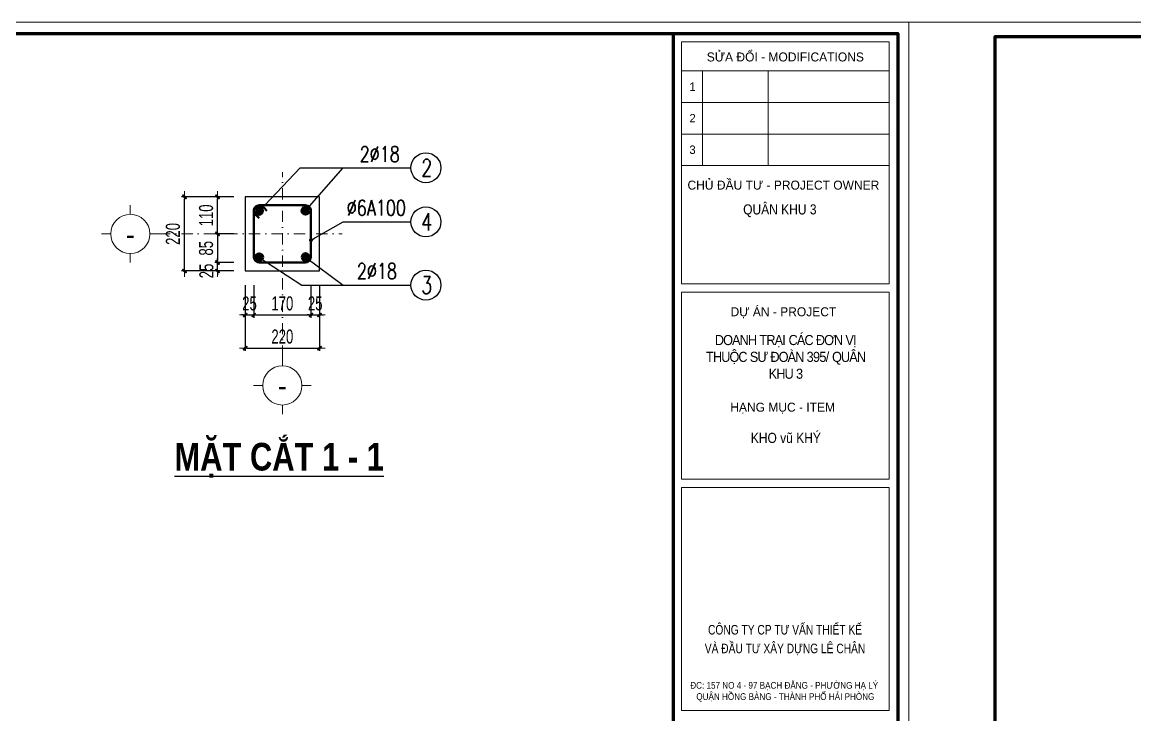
# Model space of a CAD drawing. Header units: millimetres. Extents: x -295047 to 304185, y -728047 to -308748.
# Drawn here: x -111949 to -102044, y -327842 to -321674 of the extents above; entities that cross this region are included whole.
import ezdxf
from ezdxf.enums import TextEntityAlignment as Align

# ---------------------------------------------------------------- set-up
doc = ezdxf.new("R2010")
doc.units = ezdxf.units.MM
doc.header["$MEASUREMENT"] = 0
doc.header["$PDMODE"] = 32
doc.linetypes.add('DASHDOT', pattern=[1, 0.5, -0.25, 0, -0.25])
doc.layers.get('Defpoints').update_dxf_attribs({"color": 1})
for name, color, linetype, lineweight in [('08. Net Text', 3, 'Continuous', 13), ('Khungten_LCDI', 7, 'Continuous', 5), ('LC Dim', 8, 'Continuous', 18), ('LC ISO', 153, 'Continuous', 13), ('LC Net dam2', 6, 'Continuous', 40), ('LC Net dam3', 1, 'Continuous', 60), ('LC Net manh', 219, 'Continuous', 5), ('LC Net thay', 7, 'Continuous', 25), ('LC Net truc', 79, 'DASHDOT', 13), ('LC Text1', 3, 'Continuous', 20), ('LC Text2', 7, 'Continuous', 25)]:
    doc.layers.add(name, color=color, linetype=linetype, lineweight=lineweight)
doc.styles.add('HOATBIF', font='hoatbif.shx', dxfattribs={"width": 0.7})
doc.styles.add('Khungten', font='VHAVAN.TTF', dxfattribs={"width": 0.9, "height": 5000})
doc.styles.add('LC 1', font='VHAVANB.TTF')
doc.styles.add('LC 3', font='vnsimli.shx', dxfattribs={"width": 0.75})
doc.styles.add('LC3', font='VHARIALB.TTF', dxfattribs={"width": 0.8})
doc.styles.add('Text Khung Ten', font='VHAVAN.TTF')
doc.styles.add('Title', font='VHBLACK.TTF', dxfattribs={"width": 0.8})
doc.dimstyles.new('1-100(1-50)', dxfattribs={"dimscale": 50, "dimtxt": 2.5, "dimasz": 0.35, "dimexe": 0.5, "dimexo": 0, "dimgap": 0.8, "dimtad": 1, "dimdec": 0, "dimzin": 0, "dimdsep": 46, "dimtxsty": 'HOATBIF', "dimblk1": 'DOT', "dimblk2": 'DOT', "dimsah": 1, "dimcen": -1, "dimdle": 1, "dimclrd": 256, "dimclre": 256, "dimclrt": 4, "dimadec": 3, "dimazin": 2, "dimtfac": 0.3333333333333333, "dimtdec": 0, "dimtix": 1, "dimtmove": 2, "dimatfit": 3, "dimldrblk": 'DOT', "dimfxl": 1, "dimtvp": 0.8333333333333331, "dimtolj": 1, "dimtzin": 0, "dimarcsym": 0})

# ---------------------------------------------------------------- blocks, each defined once
blk = doc.blocks.new('lcdi fix')
at = {"layer": 'Defpoints', "lineweight": 0}
blk.add_lwpolyline([(-1199.999999582767, -14849.99999999255), (-1199.999999582767, 14849.99999999255), (40799.99891111254, 14849.99999999255), (40799.99891111254, -14849.99999999255)], close=True, dxfattribs=at)
at = {"layer": 'Khungten_LCDI', "color": 5, "lineweight": 60}
blk.add_line((36600.02574175596, 14649.99999999255), (36600.02574175596, -14649.99999999255), dxfattribs=at)
at = {"layer": 'Khungten_LCDI', "color": 5, "lineweight": 25}
blk.add_line((40599.99891117215, -14649.99999999255), (40599.99891117215, 14649.99999999255), dxfattribs=at)
at = {"layer": 'Khungten_LCDI', "color": 9, "lineweight": 15}
for p, q in [((36750.02524096686, 13981.29095652095), (40449.9982959483, 13981.29095652095)), ((37122.6575324522, 13981.29095652095), (37122.6575324522, 12296.78892528515)), ((38292.76868227421, 13981.29095652095), (38292.76868227421, 12296.78892528515)), ((36750.02524096686, 13419.79027944217), (40449.99829595222, 13419.79027944217)), ((36750.02524096686, 12858.28960236375), (40449.99829595594, 12858.28960236375)), ((36750.02524096686, 12296.78892528515), (40449.99829595981, 12296.78892528515))]:
    blk.add_line(p, q, dxfattribs=at)
at = {"layer": 'Khungten_LCDI', "color": 5, "lineweight": 60}
blk.add_lwpolyline([(0, -14649.99999999255), (0, 14649.99999999255), (40599.99891117215, 14649.99999999255), (40599.99891117215, -14649.99999999255)], close=True, dxfattribs=at)
at = {"layer": 'Khungten_LCDI', "color": 9, "lineweight": 15}
for points in [[(36750.02524096686, 10190.37974634999), (40449.99829597468, 10190.37974634999), (40449.99829594494, 14500.01615281297), (36750.02524096686, 14500.01615281297)], [(36750.02507045746, 6711.561503982498), (40449.99812543551, 6711.561503982498), (40449.99812543551, 10040.3805517564), (36750.02507045746, 10040.3805517564)], [(36750.02512651216, 2587.235389944638), (40450.00487455388, 2587.235389944638), (40450.00487455388, 6561.562454155728), (36750.02512651216, 6561.562454155728)]]:
    blk.add_lwpolyline(points, close=True, dxfattribs=at)
at = {"color": 7, "style": 'Khungten'}
for s, height, p in [('söa ®æi - modifications', 159.9999212196591, (38600.01176845585, 14151.47753105774)), ('chñ ®Çu t\xad - project owner', 159.9999212196591, (38565.5705103248, 11868.23379315981)), ('dù ¸n - project', 159.9999185883779, (38565.57030995779, 9611.825360249977)), ('h¹ng môc - item', 159.9999269209678, (38552.46454189831, 7911.880268948879))]:
    blk.add_text(s, height=height, dxfattribs=at).set_placement(p, align=Align.CENTER)
at = {"color": 7, "style": 'Title', "width": 0.8}
for s, p in [('c«ng ty cp t\xad vÊn thiÕt kÕ', (38594.22177155025, 3941.889366646223)), ('vµ ®Çu t\xad x©y dùng lª ch©n', (38594.22177155025, 3608.602661218104))]:
    blk.add_text(s, height=170.0002238171178, dxfattribs=at).set_placement(p, align=Align.CENTER)
at = {"color": 4, "attachment_point": 5, "style": 'Khungten'}
for s, insert, char_height, width in [('{\\f.VnArialH|b0|i0|c0|p34;\\W0.85;qu©n khu 3}', (38502, 11491), 180.000012933168, 3815.430117907815), ('\\pi2.84217E-014,l180.00006,t540.00019;{\\f.VnArialH|b0|i0|c0|p34;\\T0.9;doanh tr¹i c¸c ®¬n vÞ thuéc s\xad ®oµn 395/ qu©n khu 3}', (38513.5, 8887), 180.0000619099557, 3461.975841201644), ('{\\f.VnArialH|b0|i0|c0|p34;\\W0.85;KHO v\\fArial|b0|i0|c0|p34;ũ\\f.VnArialH|b0|i0|c0|p34; KHÝ}', (38609.02528379187, 7443.80385822569), 180.000012933168, 3815.430117907815)]:
    blk.add_mtext(s, dxfattribs=dict(at, insert=insert, char_height=char_height, width=width))
at = {"color": 7, "insert": (38600.0150005332, 3096.471518549693), "char_height": 120.0001611008952, "attachment_point": 2, "style": 'Khungten'}
blk.add_mtext_dynamic_manual_height_columns('®c: 157 no 4 - 97 b¹ch ®»ng - ph\xadêng h¹ lý   quËn hång bµng - thµnh phè h¶i phßng ', width=3421.65187456971, gutter_width=25, heights=[0], dxfattribs=at)
at = {"color": 7, "style": 'Khungten', "width": 0.8}
for tag, p in [('REVISION', (39498.75262445212, -10746.30395446718)), ('NGAYHT', (39546.07413610817, -11609.37091637403))]:
    blk.add_attdef(tag, text='', height=199.998925739526, dxfattribs=at).set_placement(p, align=Align.CENTER)
at = {"layer": '08. Net Text', "color": 7, "style": 'Text Khung Ten'}
blk.add_text('1', height=149.9999300338501, dxfattribs=at).set_placement((36891.65196496049, 13626.79004546213))
at = {"layer": '08. Net Text', "color": 7, "ltscale": 2, "style": 'Text Khung Ten'}
for s, p in [('2', (36891.65196496049, 13065.28936838353)), ('3', (36891.65196496049, 12503.78869130492))]:
    blk.add_text(s, height=149.9999300338501, dxfattribs=at).set_placement(p)
at = {"layer": 'LC Text1', "style": 'Title', "width": 1.485915225563207}
for tag, p, p2 in [('TENBANVE1', (36912.6576448679, -8885.760238945484), (40339.14494544267, -8885.760238945484)), ('TENBANVE2', (36912.6576448679, -9562.4655643329), (40339.14494544267, -9562.4655643329))]:
    blk.add_attdef(tag, text='', height=249.9999935159642, dxfattribs=at).set_placement(p, p2, align=Align.FIT)
at = {"layer": 'LC Text1', "style": 'Title', "width": 0.7}
blk.add_attdef('SOBANVE', text='', height=249.9999935159642, dxfattribs=at).set_placement((39561.98223525287, -13896.18071823567), align=Align.CENTER)
blk = doc.blocks.new('theptron1')
at = {"layer": 'LC Net dam3'}
for p, q in [((-0.5, 0), (0.5, 0)), ((-0.3535533905960619, 0.353553390592424), (0.3535533905960619, -0.353553390592424)), ((0.3535533905960619, 0.353553390592424), (-0.3535533905960619, -0.353553390592424)), ((0, 0.5), (0, -0.5))]:
    blk.add_line(p, q, dxfattribs=at)
blk.add_circle((0, 0), 0.4999999999978783, dxfattribs=at)
blk = doc.blocks.new('DOT')
at = {"layer": 'LC Dim'}
blk.add_line((-3, 0), (3, 0), dxfattribs=at)
at = {"layer": 'LC Dim', "color": 4}
blk.add_line((-1, -1), (1, 1), dxfattribs=at)
blk.add_lwpolyline([(0.5, 1), (-1, -0.5), (-0.5, -1), (1, 0.5)], close=True, dxfattribs=at)
blk = doc.blocks.new('*D232')
at = {"layer": 'Defpoints', "color": 0, "ltscale": 2, "transparency": 16777216}
for p in [(-109963.1456088173, -324016.333420904), (-109888.1456088173, -324016.333420904), (-109888.1456088173, -324281.2960720906)]:
    blk.add_point(p, dxfattribs=at)
at = {"layer": 'LC Dim', "lineweight": -2, "ltscale": 2, "transparency": 16777216}
for p, q in [((-109963.1456088173, -324016.333420904), (-109963.1456088173, -324306.2960720906)), ((-109888.1456088173, -324016.333420904), (-109888.1456088173, -324306.2960720906)), ((-109980.6456088173, -324281.2960720906), (-109998.1456088173, -324281.2960720906)), ((-109963.1456088173, -324281.2960720906), (-109888.1456088173, -324281.2960720906)), ((-109870.6456088173, -324281.2960720906), (-109853.1456088173, -324281.2960720906))]:
    blk.add_line(p, q, dxfattribs=at)
at = {"layer": 'LC Dim', "lineweight": -2, "ltscale": 2, "transparency": 16777216, "xscale": 17.5, "yscale": 17.5, "zscale": 17.5}
blk.add_blockref('DOT', (-109963.1456088173, -324281.2960720906), dxfattribs=at)
at = {"layer": 'LC Dim', "lineweight": -2, "ltscale": 2, "transparency": 16777216, "xscale": 17.5, "yscale": 17.5, "zscale": 17.5, "rotation": 180}
blk.add_blockref('DOT', (-109888.1456088173, -324281.2960720906), dxfattribs=at)
at = {"layer": 'LC Dim', "color": 4, "ltscale": 2, "transparency": 16777216, "insert": (-109925.6456088173, -324178.7960720906), "char_height": 125, "attachment_point": 5, "style": 'HOATBIF'}
blk.add_mtext('\\A1;25', dxfattribs=at)
blk = doc.blocks.new('_Dot')
at = {"color": 0, "linetype": 'ByBlock', "lineweight": -2}
blk.add_line((-0.5, 0), (-1, 0), dxfattribs=at)
at = {"color": 0, "linetype": 'ByBlock', "const_width": 0.5}
blk.add_lwpolyline([(-0.25, 0, 1), (0.25, 0, 1)], format="xyb", close=True, dxfattribs=at)
blk = doc.blocks.new('*D233')
at = {"layer": 'Defpoints', "color": 0, "ltscale": 2, "transparency": 16777216}
for p in [(-109888.1456088173, -324016.333420904), (-109378.1456088173, -324016.333420904), (-109378.1456088173, -324281.2960720906)]:
    blk.add_point(p, dxfattribs=at)
at = {"layer": 'LC Dim', "lineweight": -2, "ltscale": 2, "transparency": 16777216}
for p, q in [((-109888.1456088173, -324016.333420904), (-109888.1456088173, -324306.2960720906)), ((-109378.1456088173, -324016.333420904), (-109378.1456088173, -324306.2960720906)), ((-109870.6456088173, -324281.2960720906), (-109395.6456088173, -324281.2960720906))]:
    blk.add_line(p, q, dxfattribs=at)
at = {"layer": 'LC Dim', "lineweight": -2, "ltscale": 2, "transparency": 16777216, "xscale": 17.5, "yscale": 17.5, "zscale": 17.5, "rotation": 180}
blk.add_blockref('DOT', (-109888.1456088173, -324281.2960720906), dxfattribs=at)
at = {"layer": 'LC Dim', "lineweight": -2, "ltscale": 2, "transparency": 16777216, "xscale": 17.5, "yscale": 17.5, "zscale": 17.5}
blk.add_blockref('DOT', (-109378.1456088173, -324281.2960720906), dxfattribs=at)
at = {"layer": 'LC Dim', "color": 4, "ltscale": 2, "transparency": 16777216, "insert": (-109633.1456088173, -324178.7960720906), "char_height": 125, "attachment_point": 5, "style": 'HOATBIF'}
blk.add_mtext('\\A1;170', dxfattribs=at)
blk = doc.blocks.new('*D234')
at = {"layer": 'Defpoints', "color": 0, "ltscale": 2, "transparency": 16777216}
for p in [(-109378.1456088173, -324016.333420904), (-109303.1456088173, -324016.333420904), (-109303.1456088173, -324281.2960720906)]:
    blk.add_point(p, dxfattribs=at)
at = {"layer": 'LC Dim', "lineweight": -2, "ltscale": 2, "transparency": 16777216}
for p, q in [((-109378.1456088173, -324016.333420904), (-109378.1456088173, -324306.2960720906)), ((-109303.1456088173, -324016.333420904), (-109303.1456088173, -324306.2960720906)), ((-109395.6456088173, -324281.2960720906), (-109413.1456088173, -324281.2960720906)), ((-109378.1456088173, -324281.2960720906), (-109303.1456088173, -324281.2960720906)), ((-109285.6456088173, -324281.2960720906), (-109268.1456088173, -324281.2960720906))]:
    blk.add_line(p, q, dxfattribs=at)
at = {"layer": 'LC Dim', "lineweight": -2, "ltscale": 2, "transparency": 16777216, "xscale": 17.5, "yscale": 17.5, "zscale": 17.5}
blk.add_blockref('DOT', (-109378.1456088173, -324281.2960720906), dxfattribs=at)
at = {"layer": 'LC Dim', "lineweight": -2, "ltscale": 2, "transparency": 16777216, "xscale": 17.5, "yscale": 17.5, "zscale": 17.5, "rotation": 180}
blk.add_blockref('DOT', (-109303.1456088173, -324281.2960720906), dxfattribs=at)
at = {"layer": 'LC Dim', "color": 4, "ltscale": 2, "transparency": 16777216, "insert": (-109340.6456088173, -324178.7960720906), "char_height": 125, "attachment_point": 5, "style": 'HOATBIF'}
blk.add_mtext('\\A1;25', dxfattribs=at)
blk = doc.blocks.new('*D235')
at = {"layer": 'Defpoints', "color": 0, "ltscale": 2, "transparency": 16777216}
for p in [(-109963.1456088173, -324016.333420904), (-109303.1456088173, -324016.333420904), (-109303.1456088173, -324576.5288338928)]:
    blk.add_point(p, dxfattribs=at)
at = {"layer": 'LC Dim', "lineweight": -2, "ltscale": 2, "transparency": 16777216}
for p, q in [((-109963.1456088173, -324016.333420904), (-109963.1456088173, -324601.5288338928)), ((-109303.1456088173, -324016.333420904), (-109303.1456088173, -324601.5288338928)), ((-109945.6456088173, -324576.5288338928), (-109320.6456088173, -324576.5288338928))]:
    blk.add_line(p, q, dxfattribs=at)
at = {"layer": 'LC Dim', "lineweight": -2, "ltscale": 2, "transparency": 16777216, "xscale": 17.5, "yscale": 17.5, "zscale": 17.5, "rotation": 180}
blk.add_blockref('DOT', (-109963.1456088173, -324576.5288338928), dxfattribs=at)
at = {"layer": 'LC Dim', "lineweight": -2, "ltscale": 2, "transparency": 16777216, "xscale": 17.5, "yscale": 17.5, "zscale": 17.5}
blk.add_blockref('DOT', (-109303.1456088173, -324576.5288338928), dxfattribs=at)
at = {"layer": 'LC Dim', "color": 4, "ltscale": 2, "transparency": 16777216, "insert": (-109633.1456088173, -324474.0288338928), "char_height": 125, "attachment_point": 5, "style": 'HOATBIF'}
blk.add_mtext('\\A1;220', dxfattribs=at)
blk = doc.blocks.new('*D236')
at = {"layer": 'Defpoints', "color": 0, "ltscale": 2, "transparency": 16777216}
for p in [(-110209.2838465978, -323814.3334209041), (-110063.6456088174, -323814.3334209041), (-110063.6456088174, -323889.3334209041)]:
    blk.add_point(p, dxfattribs=at)
at = {"layer": 'LC Dim', "lineweight": -2, "ltscale": 2, "transparency": 16777216}
for p, q in [((-110063.6456088174, -323814.3334209041), (-110234.2838465978, -323814.3334209041)), ((-110209.2838465978, -323796.8334209041), (-110209.2838465978, -323779.3334209041)), ((-110209.2838465978, -323889.3334209041), (-110209.2838465978, -323814.3334209041)), ((-110063.6456088174, -323889.3334209041), (-110234.2838465978, -323889.3334209041)), ((-110209.2838465978, -323906.8334209041), (-110209.2838465978, -323924.3334209041))]:
    blk.add_line(p, q, dxfattribs=at)
at = {"layer": 'LC Dim', "lineweight": -2, "ltscale": 2, "transparency": 16777216, "xscale": 17.5, "yscale": 17.5, "zscale": 17.5}
for p, rotation in [((-110209.2838465978, -323814.3334209041), 270), ((-110209.2838465978, -323889.3334209041), 90)]:
    blk.add_blockref('DOT', p, dxfattribs=dict(at, rotation=rotation))
at = {"layer": 'LC Dim', "color": 4, "ltscale": 2, "transparency": 16777216, "insert": (-110308.8311086112, -323889.333420904), "char_height": 125, "attachment_point": 5, "rotation": 90, "style": 'HOATBIF'}
blk.add_mtext('\\A1;25', dxfattribs=at)
blk = doc.blocks.new('*D237')
at = {"layer": 'Defpoints', "color": 0, "ltscale": 2, "transparency": 16777216}
for p in [(-110209.283846598, -323229.3334209041), (-110063.6456088174, -323229.3334209041), (-110063.6456088174, -323559.3334209041)]:
    blk.add_point(p, dxfattribs=at)
at = {"layer": 'LC Dim', "lineweight": -2, "ltscale": 2, "transparency": 16777216}
for p, q in [((-110063.6456088174, -323229.3334209041), (-110234.283846598, -323229.3334209041)), ((-110209.283846598, -323541.8334209041), (-110209.283846598, -323246.8334209041)), ((-110063.6456088174, -323559.3334209041), (-110234.283846598, -323559.3334209041))]:
    blk.add_line(p, q, dxfattribs=at)
at = {"layer": 'LC Dim', "lineweight": -2, "ltscale": 2, "transparency": 16777216, "xscale": 17.5, "yscale": 17.5, "zscale": 17.5}
for p, rotation in [((-110209.283846598, -323229.3334209041), 90), ((-110209.283846598, -323559.3334209041), 270)]:
    blk.add_blockref('DOT', p, dxfattribs=dict(at, rotation=rotation))
at = {"layer": 'LC Dim', "color": 4, "ltscale": 2, "transparency": 16777216, "insert": (-110311.7838465981, -323394.3334209041), "char_height": 125, "attachment_point": 5, "rotation": 90, "style": 'HOATBIF'}
blk.add_mtext('\\A1;110', dxfattribs=at)
blk = doc.blocks.new('*D238')
at = {"layer": 'Defpoints', "color": 0, "ltscale": 2, "transparency": 16777216}
for p in [(-110504.5166084004, -323229.3334209041), (-110063.6456088174, -323229.3334209041), (-110063.6456088174, -323889.3334209041)]:
    blk.add_point(p, dxfattribs=at)
at = {"layer": 'LC Dim', "lineweight": -2, "ltscale": 2, "transparency": 16777216}
for p, q in [((-110063.6456088174, -323229.3334209041), (-110529.5166084004, -323229.3334209041)), ((-110504.5166084004, -323871.8334209041), (-110504.5166084004, -323246.8334209041)), ((-110063.6456088174, -323889.3334209041), (-110529.5166084004, -323889.3334209041))]:
    blk.add_line(p, q, dxfattribs=at)
at = {"layer": 'LC Dim', "lineweight": -2, "ltscale": 2, "transparency": 16777216, "xscale": 17.5, "yscale": 17.5, "zscale": 17.5}
for p, rotation in [((-110504.5166084004, -323229.3334209041), 90), ((-110504.5166084004, -323889.3334209041), 270)]:
    blk.add_blockref('DOT', p, dxfattribs=dict(at, rotation=rotation))
at = {"layer": 'LC Dim', "color": 4, "ltscale": 2, "transparency": 16777216, "insert": (-110607.0166084004, -323559.3334209041), "char_height": 125, "attachment_point": 5, "rotation": 90, "style": 'HOATBIF'}
blk.add_mtext('\\A1;220', dxfattribs=at)
blk = doc.blocks.new('TTRUC')
at = {"layer": 'LC ISO'}
for p, q in [((0, 6.94551799677526), (0, 10.13175513561828)), ((-6.94551799677526, 0), (-10.13175513561828, 0)), ((6.94551799677526, 0), (10.13175513561828, 0)), ((0, -6.94551799677526), (0, -10.13175513561828))]:
    blk.add_line(p, q, dxfattribs=at)
at = {"layer": 'LC Net manh'}
blk.add_circle((0, 0), 6.94551799677526, dxfattribs=at)
blk = doc.blocks.new('TIEUDE1')
at = {"layer": 'LC Text2', "color": 7, "style": 'LC 1'}
blk.add_attdef('TIªU§Ò', text='', height=5, dxfattribs=at).set_placement((0, 0), align=Align.BOTTOM_CENTER)
blk.add_attdef('TL', text='', height=3, dxfattribs=at).set_placement((0, -2), align=Align.TOP_CENTER)
blk = doc.blocks.new('*D254')
at = {"layer": 'Defpoints', "color": 0, "ltscale": 2, "transparency": 16777216}
for p in [(-110063.6456088174, -323559.3334209041), (-110209.2838465978, -323814.3334209041), (-110063.6456088174, -323814.3334209041)]:
    blk.add_point(p, dxfattribs=at)
at = {"layer": 'LC Dim', "lineweight": -2, "ltscale": 2, "transparency": 16777216}
for p, q in [((-110063.6456088174, -323559.3334209041), (-110234.2838465978, -323559.3334209041)), ((-110209.2838465978, -323576.8334209041), (-110209.2838465978, -323796.8334209041)), ((-110063.6456088174, -323814.3334209041), (-110234.2838465978, -323814.3334209041))]:
    blk.add_line(p, q, dxfattribs=at)
at = {"layer": 'LC Dim', "lineweight": -2, "ltscale": 2, "transparency": 16777216, "xscale": 17.5, "yscale": 17.5, "zscale": 17.5}
for p, rotation in [((-110209.2838465978, -323559.3334209041), 90), ((-110209.2838465978, -323814.3334209041), 270)]:
    blk.add_blockref('DOT', p, dxfattribs=dict(at, rotation=rotation))
at = {"layer": 'LC Dim', "color": 4, "ltscale": 2, "transparency": 16777216, "insert": (-110311.7838465978, -323686.8334209041), "char_height": 125, "attachment_point": 5, "rotation": 90, "style": 'HOATBIF'}
blk.add_mtext('\\A1;85', dxfattribs=at)

msp = doc.modelspace()

# ---------------------------------------------------------------- linework, layer by layer
at = {"layer": 'LC Net dam2'}
for p, q in [((-109888.1456088173, -323375.5763029637), (-109839.0624878497, -323419.3331712572)), ((-109815.4285747307, -323304.333420904), (-109772.366496221, -323352.6371796279))]:
    msp.add_line(p, q, dxfattribs=at)
msp.add_lwpolyline([(-109888.1456088173, -323355.361359005), (-109888.1456088173, -323763.3054828028, 0.414213562373095), (-109837.1176707162, -323814.333420904), (-109429.1735469184, -323814.333420904, 0.414213562373095), (-109378.1456088173, -323763.3054828028), (-109378.1456088173, -323355.361359005, 0.414213562373095), (-109429.1735469184, -323304.333420904), (-109837.1176707162, -323304.333420904, 0.414213562373095)], format="xyb", close=True, dxfattribs=at)
at = {"layer": 'LC Net thay', "linetype": 'Continuous', "ltscale": 1000}
msp.add_lwpolyline([(-109963.1456088173, -323229.333420904), (-109963.1456088173, -323889.333420904), (-109303.1456088173, -323889.333420904), (-109303.1456088173, -323229.333420904)], close=True, dxfattribs=at)
at = {"layer": 'LC Net truc', "ltscale": 200}
for p, q in [((-109633.1456088173, -324653.237155011), (-109633.1456088173, -323009.4645383854)), ((-110731.2144222959, -323559.333420904), (-109100.914405582, -323559.333420904))]:
    msp.add_line(p, q, dxfattribs=at)
at = {"layer": 'LC Text2', "ltscale": 100}
for centre in [(-108355.3700410484, -322970.3146427508), (-108355.3700410484, -323451.5933787158), (-108355.3700410484, -324015.4557508972)]:
    msp.add_circle(centre, 133.765917908898, dxfattribs=at)

# ---------------------------------------------------------------- block references
at = {"layer": 'LC Dim', "yscale": 60.00000000069849}
for p, xscale, zscale in [((-109839.2759384648, -323352.4237290133), -60.00000000069849, 60.00000000064909), ((-109427.0152791699, -323352.4237290133), 60.00000000069849, 60.00000000069849)]:
    msp.add_blockref('theptron1', p, dxfattribs=dict(at, xscale=xscale, zscale=zscale))
for p, xscale, zscale, rotation in [((-109839.2759384617, -323766.243112794), 60.00000000069849, 60.00000000069849, 180.0000000004822), ((-109427.0152791668, -323766.2431127914), -60.00000000069849, 60.00000000064909, 180)]:
    msp.add_blockref('theptron1', p, dxfattribs=dict(at, xscale=xscale, zscale=zscale, rotation=rotation))
at = {"layer": 'LC ISO', "xscale": 25.19610424696835, "yscale": 25.19610424696835, "zscale": 25.19610424696835}
for p in [(-110986.4951808977, -323559.333420904), (-109633.1456088173, -324908.5179136127)]:
    msp.add_blockref('TTRUC', p, dxfattribs=at)
at = {"layer": 'LC Net thay'}
for p, xscale, yscale, zscale in [((-124455.0013453908, -329098.5001601346), 0.5000000000000013, 0.5000000000000013, 0.5000000000000013), ((-103287.0018901204, -331177.5001599081), 0.6399999999848659, 0.6399999999848659, 0.6399999999848659)]:
    msp.add_blockref('lcdi fix', p, dxfattribs=dict(at, xscale=xscale, yscale=yscale, zscale=zscale))
at = {"layer": 'LC Text2'}
ref = msp.add_blockref('TIEUDE1', (-109655.4570966218, -325740.6372323643), dxfattribs=dict(at, xscale=-50.00000000009664, yscale=50.00000000009664, zscale=50.00000000009664))
ref.add_attrib('TIªU§Ò', '%%UmÆt c¾t 1 - 1', dxfattribs={"color": 7, "height": 246.220730126512, "style": 'LC3', "width": 0.8}).set_placement((-109661.369081411, -325740.6372323643), align=Align.BOTTOM_CENTER)

# ---------------------------------------------------------------- texts
at = {"layer": 'LC Text1', "ltscale": 0.2, "style": 'LC 1', "width": 0.9}
for p in [(-110986.4951808977, -323719.8335434828), (-109633.1456088173, -325069.0180361915)]:
    msp.add_text('-', height=197.2853535353064, dxfattribs=at).set_placement(p, align=Align.BOTTOM_CENTER)
at = {"layer": 'LC Text2', "linetype": 'ByBlock', "style": 'LC 3', "width": 0.75}
for s, p in [('2%%C18', (-108944.7421263541, -322917.8830898801)), ('%%C6A100', (-109059.4933285247, -323396.1618258454)), ('2%%C18', (-108969.7421263541, -323960.0241980267))]:
    msp.add_text(s, height=138.8888921383897, dxfattribs=at).set_placement(p)
at = {"layer": 'LC Text2', "ltscale": 100, "style": 'LC 3', "width": 0.75}
for s, p in [('2', (-108347.8214461787, -322970.3146427508)), ('4', (-108347.8214461787, -323451.5933787158)), ('3', (-108347.8214461787, -324015.4557508972))]:
    msp.add_text(s, height=152.7777813522287, dxfattribs=at).set_placement(p, align=Align.MIDDLE_CENTER)

# ---------------------------------------------------------------- dimensions: what is measured, and where the dimension line sits
at = {"layer": 'LC Dim', "ltscale": 2}
for base, p1, p2, angle, picture, middle in [((-110504.5166084004, -323229.3334209041), (-110063.6456088173, -323889.333420904), (-110063.6456088173, -323229.333420904), 90, '*D238', (-110607.0166084004, -323559.3334209041)), ((-110209.283846598, -323229.3334209041), (-110063.6456088173, -323559.333420904), (-110063.6456088173, -323229.333420904), 90, '*D237', (-110311.7838465981, -323394.3334209041)), ((-110209.2838465978, -323814.3334209041), (-110063.6456088173, -323559.333420904), (-110063.6456088173, -323814.333420904), 270, '*D254', (-110311.7838465978, -323686.8334209041))]:
    dim = msp.add_linear_dim(base=base, p1=p1, p2=p2, angle=angle, dimstyle='1-100(1-50)', override={"dimlfac": 0.3333333333333333}, dxfattribs=at)
    dim.commit()
    dim.dimension.update_dxf_attribs({"geometry": picture, "text_midpoint": middle})
dim = msp.add_linear_dim(base=(-110209.2838465978, -323814.3334209041), p1=(-110063.6456088173, -323889.333420904), p2=(-110063.6456088173, -323814.333420904), angle=90, dimstyle='1-100(1-50)', override={"dimlfac": 0.3333333333333333}, dxfattribs=at)
dim.commit()
dim.dimension.update_dxf_attribs({"geometry": '*D236', "text_midpoint": (-110308.8311086112, -323889.333420904), "dimtype": 160})
for base, p1, p2, picture, middle in [((-109888.1456088173, -324281.2960720906), (-109963.1456088173, -324016.333420904), (-109888.1456088173, -324016.333420904), '*D232', (-109925.6456088173, -324178.7960720906)), ((-109303.1456088173, -324576.5288338928), (-109963.1456088173, -324016.333420904), (-109303.1456088173, -324016.333420904), '*D235', (-109633.1456088173, -324474.0288338928)), ((-109378.1456088173, -324281.2960720906), (-109888.1456088173, -324016.333420904), (-109378.1456088173, -324016.333420904), '*D233', (-109633.1456088173, -324178.7960720906)), ((-109303.1456088173, -324281.2960720906), (-109378.1456088173, -324016.333420904), (-109303.1456088173, -324016.333420904), '*D234', (-109340.6456088173, -324178.7960720906))]:
    dim = msp.add_linear_dim(base=base, p1=p1, p2=p2, dimstyle='1-100(1-50)', override={"dimlfac": 0.3333333333333333}, dxfattribs=at)
    dim.commit()
    dim.dimension.update_dxf_attribs({"geometry": picture, "text_midpoint": middle})

# ---------------------------------------------------------------- leaders
for points in [[(-109841.1642635415, -323360.0609815883), (-109474.8565402724, -322970.3146427508), (-109056.9740614779, -322970.3146427508)], [(-109432.2272503038, -323360.0609815883), (-109092.9314207628, -322970.3146427508), (-108489.1359589572, -322970.3146427508)], [(-109378.1456088173, -323614.5686516972), (-109092.9314207628, -323451.5933787158), (-108489.1359589572, -323451.5933787158)], [(-109841.1642635462, -323766.2431127942), (-109459.8565402724, -324015.4557508972), (-109056.9740614779, -324015.4557508972)], [(-109427.0152791668, -323766.2431127914), (-109092.9314207628, -324015.4557508972), (-108489.1359589572, -324015.4557508972)]]:
    msp.add_leader(points, dimstyle='1-100(1-50)', override={"dimasz": 0.7}, dxfattribs=at)

doc.saveas('drawing.dxf')
